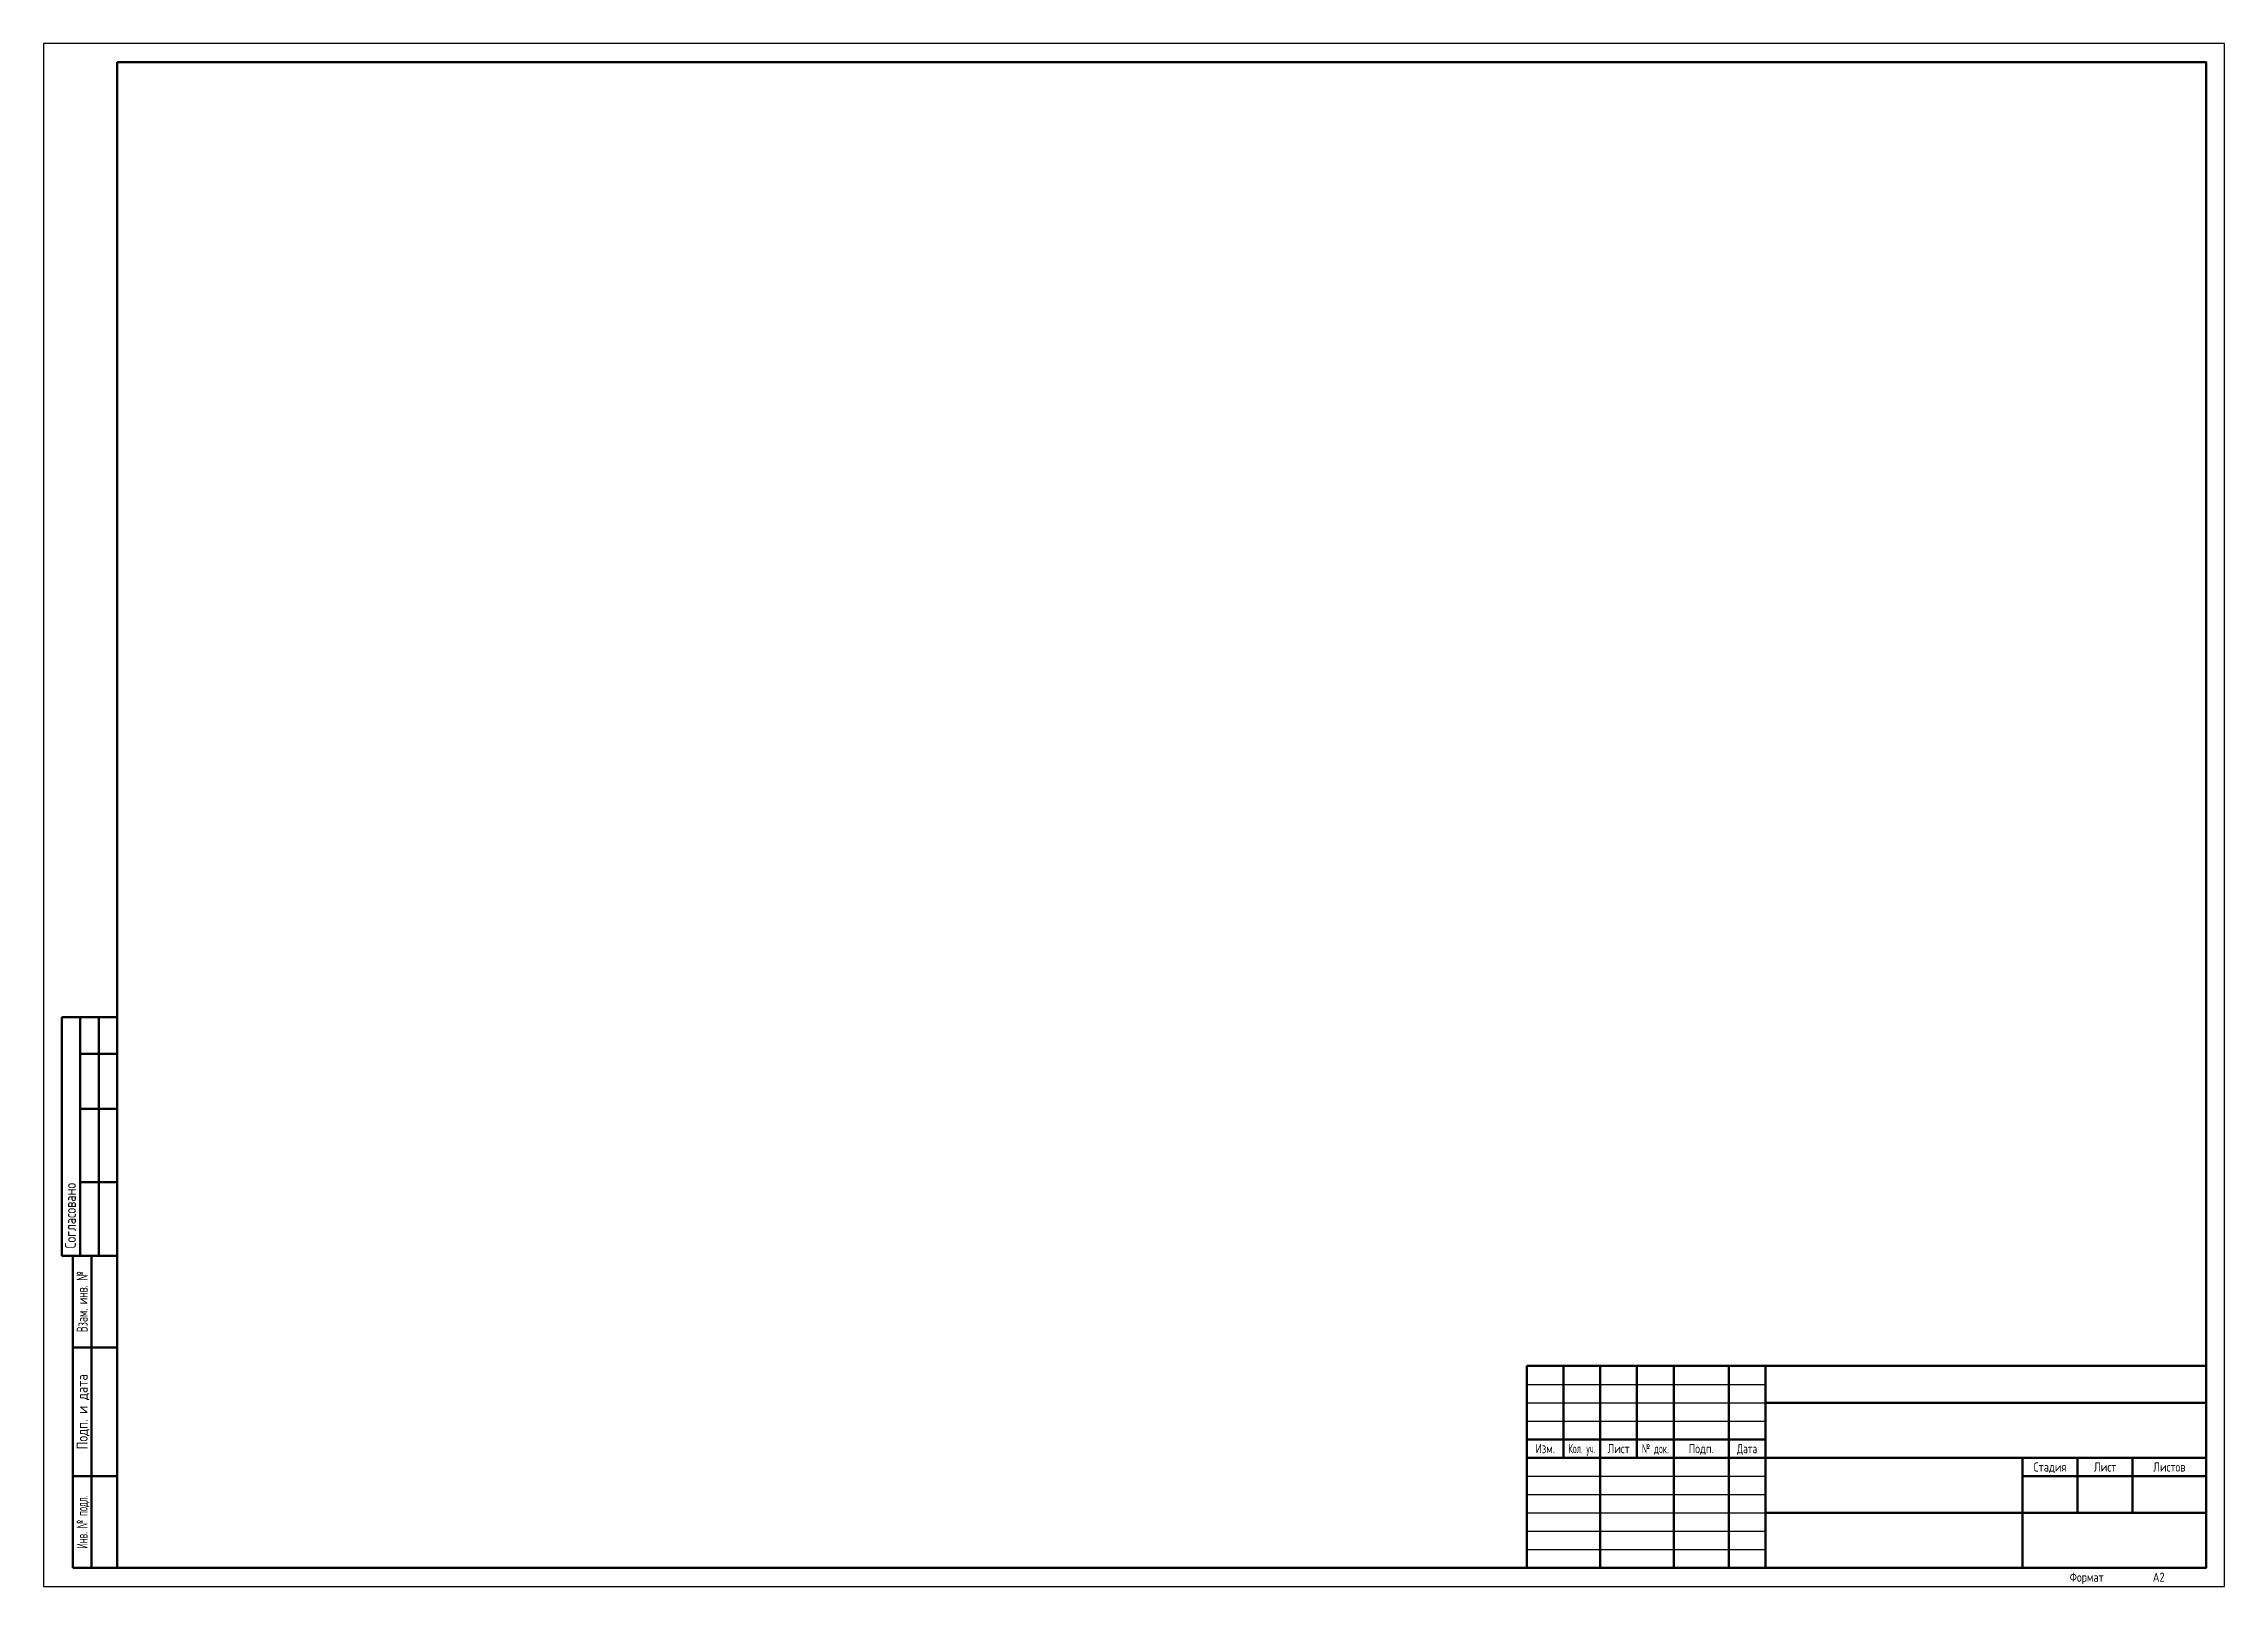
# Paper-space layout 'A2' of a CAD drawing. Header units: millimetres. Extents: x 0 to 594, y 0 to 420.
import ezdxf
from ezdxf.enums import TextEntityAlignment as Align

# ---------------------------------------------------------------- set-up
doc = ezdxf.new("R2010")
doc.units = ezdxf.units.MM
doc.styles.add('ГОСТ 2.304', font='CS_Gost2304.shx')

# ---------------------------------------------------------------- blocks, each defined once
blk = doc.blocks.new('Формат СПДС А2Г')
at = {"linetype": 'Continuous', "lineweight": 50}
for p, q in [((5, 90), (5, 155)), ((20, 155), (5, 155)), ((10, 90), (10, 155)), ((15, 90), (15, 155)), ((10, 145), (20, 145)), ((10, 130), (20, 130)), ((10, 110), (20, 110)), ((5, 90), (20, 90)), ((8, 5), (8, 90)), ((13, 5), (13, 90)), ((8, 65), (20, 65)), ((404, 60), (589, 60)), ((404, 60), (404, 5)), ((414, 60), (414, 35)), ((424, 60), (424, 5)), ((434, 60), (434, 35)), ((444, 60), (444, 5)), ((459, 60), (459, 5)), ((469, 5), (469, 60)), ((469, 50), (589, 50)), ((404, 40), (469, 40)), ((8, 30), (20, 30)), ((404, 35), (589, 35)), ((539, 5), (539, 35)), ((539, 35), (539, 5)), ((539, 30), (589, 30)), ((554, 35), (554, 20)), ((569, 35), (569, 20)), ((469, 20), (589, 20)), ((20, 5), (8, 5))]:
    blk.add_line(p, q, dxfattribs=at)
at = {"linetype": 'Continuous', "lineweight": 25}
for p, q in [((404, 55), (469, 55)), ((404, 50), (469, 50)), ((404, 45), (469, 45)), ((404, 30), (469, 30)), ((404, 25), (469, 25)), ((404, 20), (469, 20)), ((404, 15), (469, 15)), ((404, 10), (469, 10))]:
    blk.add_line(p, q, dxfattribs=at)
at = {"ltscale": 100}
blk.add_lwpolyline([(0, 420), (0, 0), (594, 0), (594, 420)], close=True, dxfattribs=at)
at = {"lineweight": 50, "ltscale": 100}
blk.add_lwpolyline([(20, 415), (20, 5), (589, 5), (589, 415)], close=True, dxfattribs=at)
at = {"linetype": 'Continuous', "lineweight": 25, "style": 'ГОСТ 2.304'}
blk.add_text('Согласовано', height=3, rotation=90, dxfattribs=at).set_placement((8.79, 92))
for s, width, p in [('Взам. инв. №', 0.8, (10.5, 77.5)), ('Инв. № подл.', 0.7, (10.5, 17.5))]:
    blk.add_text(s, height=3, rotation=90, dxfattribs=dict(at, width=width)).set_placement(p, align=Align.MIDDLE_CENTER)
blk.add_text('Подп. и дата', height=3, rotation=90, dxfattribs=at).set_placement((10.5, 47.5), align=Align.MIDDLE_CENTER)
for s, p in [('Изм.', (409, 37.5)), ('Лист', (429, 37.5)), ('Подп.', (451.5, 37.5)), ('Стадия', (546.5, 32.5)), ('Лист', (561.5, 32.5)), ('Листов', (579, 32.5))]:
    blk.add_text(s, height=2.5, dxfattribs=at).set_placement(p, align=Align.MIDDLE_CENTER)
for s, width, p in [('Кол. уч.', 0.65, (419, 37.5)), ('№ док.', 0.8, (439, 37.5)), ('Дата', 0.9, (464, 37.5))]:
    blk.add_text(s, height=2.5, dxfattribs=dict(at, width=width)).set_placement(p, align=Align.MIDDLE_CENTER)
at = {"linetype": 'Continuous', "lineweight": 25, "ltscale": 100, "style": 'ГОСТ 2.304'}
blk.add_text('Формат', height=2.5, dxfattribs=at).set_placement((556.5, 1.25), align=Align.CENTER)
blk.add_text('A2', height=2.5, dxfattribs=at).set_placement((574.5, 1.25))

psp = doc.layouts.new('A2')

# ---------------------------------------------------------------- block references
psp.add_blockref('Формат СПДС А2Г', (0, 0))

doc.saveas('drawing.dxf')
